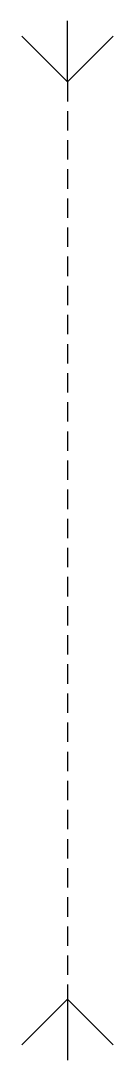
# Model space of a CAD drawing. Header units: millimetres. Extents: x -8 to 7, y -160 to 10.
import ezdxf

# ---------------------------------------------------------------- set-up
doc = ezdxf.new("R2010")
doc.units = ezdxf.units.MM
doc.linetypes.add('HIDDEN2', pattern=[4.7625, 3.175, -1.5875])

# ---------------------------------------------------------------- blocks, each defined once
blk = doc.blocks.new('*U2')
for p, q in [((0, 0), (0, 10)), ((0, -150), (0, -160))]:
    blk.add_line(p, q)
at = {"linetype": 'HIDDEN2'}
blk.add_line((0, 0), (0, -150), dxfattribs=at)
for points in [[(-7.5, 7.5), (0, 0), (7.5, 7.5)], [(-7.5, -157.5), (0, -150), (7.5, -157.5)]]:
    blk.add_lwpolyline(points)

msp = doc.modelspace()

# ---------------------------------------------------------------- block references
msp.add_blockref('*U2', (0, 0))

doc.saveas('drawing.dxf')
